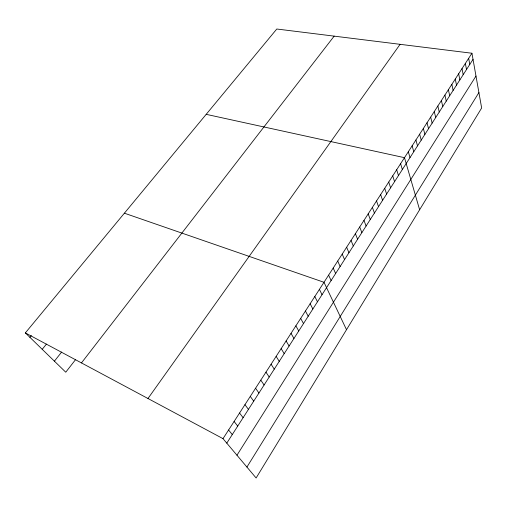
<?xml version="1.0" encoding="UTF-8"?>
<svg xmlns="http://www.w3.org/2000/svg" width="507" height="507" viewBox="0 0 507 507"><rect width="100%" height="100%" fill="white"/><g stroke="black" fill="none" stroke-linecap="round" stroke-linejoin="round"><path stroke-width="0.76" d="M246.928 467.067L478.912 92.572M236.965 455.235L475.984 76.056M226.781 443.137L473.025 59.376M471.941 53.241L481.65 107.997L256.117 477.987L223.004 438.65L471.941 53.241L276.79 29.013L25.35 332.896L65.758 372.208L75.404 359.824M147.974 398.508L400.099 44.324M81.462 362.923L334.164 36.136M54.414 361.168L61.645 352.035M42.227 349.317L46.441 344.101M29.894 337.32L31.339 335.558M206.191 114.335L404.485 157.677L419.619 209.752M124.399 213.194L323.992 282.291L346.503 329.702M25.35 332.896L223.004 438.65M228.581 430.018L232.282 434.556M234.095 421.475L237.732 426.076M239.551 413.028L243.113 417.679M244.951 404.675L248.443 409.377M250.287 396.404L253.715 401.164M255.572 388.229L258.931 393.033M260.794 380.142L264.09 384.99M265.966 372.138L269.198 377.031M271.08 364.216L274.249 369.159M276.144 356.377L279.249 361.364M281.151 348.62L284.199 353.652M286.113 340.945L289.098 346.021M291.018 333.353L293.946 338.461M295.873 325.83L298.743 330.982M300.676 318.39L303.497 323.58M305.436 311.025L308.199 316.254M310.145 303.731L312.851 308.997M314.809 296.513L317.464 301.817M319.423 289.37L322.027 294.706M328.618 275.136L331.115 280.542M333.194 268.057L335.64 273.488M337.719 261.042L340.121 266.505M342.206 254.096L344.551 259.597M346.649 247.226L348.943 252.752M351.04 240.419L353.297 245.971M355.394 233.676L357.6 239.26M359.704 227.003L361.865 232.618M363.975 220.393L366.086 226.033M368.202 213.853L370.275 219.512M372.385 207.369L374.413 213.054M376.536 200.949L378.52 206.66M380.643 194.593L382.582 200.328M384.712 188.293L386.613 194.054M388.736 182.057L390.599 187.837M392.729 175.872L394.554 181.677M396.683 169.75L398.464 175.574M400.6 163.685L402.343 169.528M408.331 151.726L409.998 157.607M412.14 145.826L413.769 151.726M415.911 139.983L417.508 145.902M419.657 134.19L421.209 140.128M423.364 128.455L424.885 134.406M427.033 122.764L428.523 128.734M430.677 117.13L432.129 123.112M434.284 111.54L435.703 117.542M437.858 106.007L439.246 112.022M441.401 100.519L442.757 106.546M444.918 95.082L446.242 101.121M448.397 89.688L449.69 95.747M451.851 84.346L453.112 90.411M455.267 79.048L456.503 85.132M458.664 73.8L459.862 79.891M462.023 68.591L463.195 74.694M465.356 63.432L466.503 69.548M468.664 58.318L469.78 64.44"/></g></svg>
